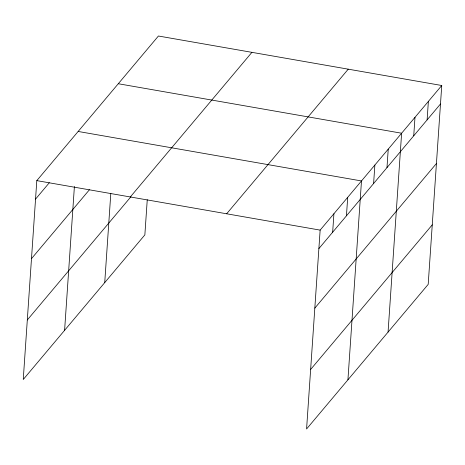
<?xml version="1.0" encoding="UTF-8"?>
<svg xmlns="http://www.w3.org/2000/svg" width="465" height="465" viewBox="0 0 465 465"><rect width="100%" height="100%" fill="white"/><g stroke="black" fill="none" stroke-linecap="round" stroke-linejoin="round"><path stroke-width="0.7" d="M441.75 85.502L320.141 230.117L306.58 428.986L428.195 284.371L441.75 85.502L158.42 36.014L36.805 180.629L23.25 379.498L144.859 234.883L147.254 199.741M64.6 330.33L74.4 186.523M104.73 282.61L110.804 193.498M332.661 232.209L333.922 213.726M346.442 215.818L347.704 197.334M347.93 379.818L361.485 180.949L78.155 131.461M373.604 183.524L374.866 165.04M386.979 167.615L388.24 149.131M388.06 332.091L401.621 133.222L118.284 83.735M413.734 135.797L414.995 117.314M427.114 119.894L428.375 101.411M35.549 199.113L49.331 182.722M31.492 258.639L89.443 189.726M130.305 196.962L251.92 52.342M27.307 319.972L130.927 196.747M226.641 213.784L348.25 69.169M318.88 248.601L440.489 103.986M314.822 308.126L436.432 163.511M310.643 369.46L432.252 224.845M36.805 180.629L320.141 230.117"/></g></svg>
